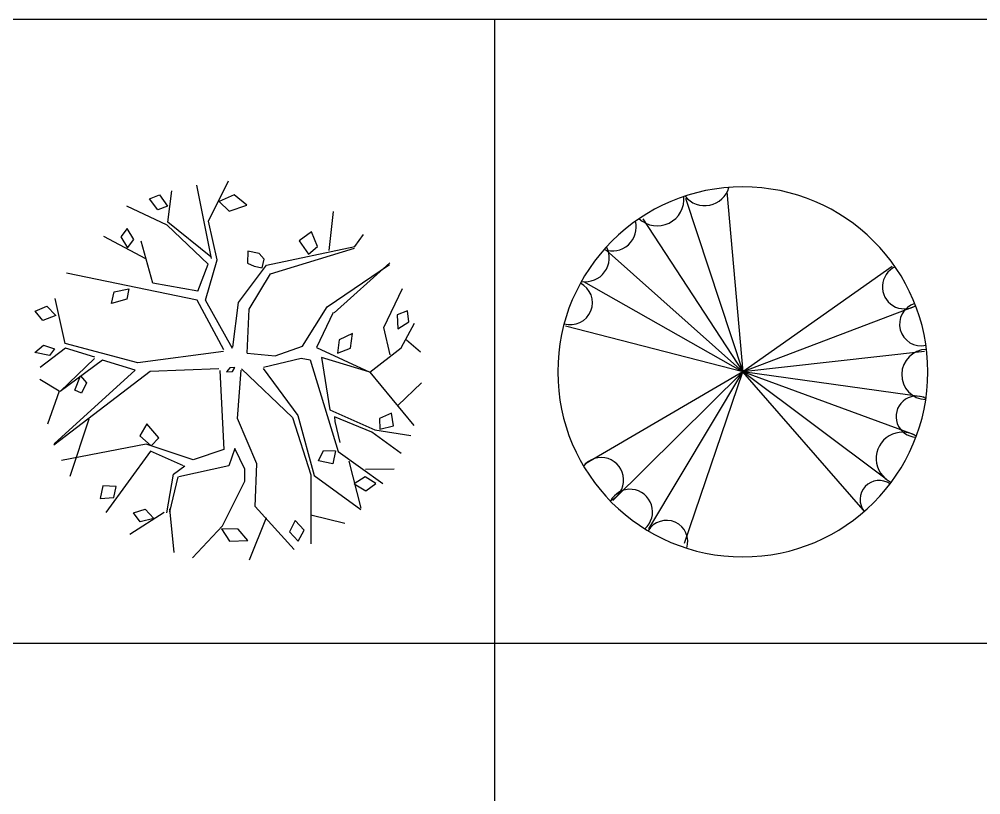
# Model space of a CAD drawing. Header units: millimetres. Extents: x -4017 to 59953, y -688 to 66564.
# Drawn here: x 12464 to 16194, y 44885 to 47895 of the extents above; entities that cross this region are included whole.
import ezdxf

# ---------------------------------------------------------------- set-up
doc = ezdxf.new("R2010")
doc.units = ezdxf.units.MM
doc.layers.add('www.cad-blocks.net', color=7, linetype='Continuous')

# ---------------------------------------------------------------- blocks, each defined once
blk = doc.blocks.new('A$C516926BB')
for p, q in [((0, 38.5194), (62.4121, 38.5194)), ((16.7665, 38.5194), (16.7665, 0)), ((0, 36.0983), (62.4121, 36.0983))]:
    blk.add_line(p, q)
blk = doc.blocks.new('A$C0380315D')
at = {"color": 0}
for p, q in [((0.6863, 1.1703), (0.6287, 1.4554)), ((0.6742, 1.3154), (0.7525, 1.4716)), ((0.516, 1.3121), (0.5316, 1.4336)), ((0.7733, 1.4176), (0.716, 1.3922)), ((0.8231, 1.3777), (0.7733, 1.4176)), ((0.4459, 1.4029), (0.4837, 1.4174)), ((0.4776, 1.3593), (0.4459, 1.4029)), ((0.4837, 1.4174), (0.5153, 1.3739)), ((0.716, 1.3922), (0.7546, 1.3546)), ((0.5137, 1.3007), (0.3573, 1.3743)), ((0.5153, 1.3739), (0.4776, 1.3593)), ((0.7546, 1.3546), (0.8231, 1.3777)), ((1.1422, 1.2018), (1.1592, 1.3528)), ((0.683, 1.1769), (0.516, 1.3121)), ((0.7085, 1.1658), (0.6742, 1.3154)), ((0.3585, 1.2871), (0.3346, 1.2549)), ((0.3846, 1.2446), (0.3585, 1.2871)), ((0.6727, 1.1493), (0.5137, 1.3007)), ((1.0742, 1.2744), (1.0265, 1.2396)), ((1.0974, 1.2177), (1.0742, 1.2744)), ((0.4311, 1.169), (0.2682, 1.2558)), ((0.3346, 1.2549), (0.3606, 1.2124)), ((0.3606, 1.2124), (0.3846, 1.2446)), ((0.4581, 1.0744), (0.4128, 1.2381)), ((1.0265, 1.2396), (1.0623, 1.1877)), ((1.2426, 1.2169), (1.2753, 1.2637)), ((0.8266, 1.1995), (0.8262, 1.1521)), ((0.8711, 1.1904), (0.8266, 1.1995)), ((0.8988, 1.1447), (1.2426, 1.2169)), ((0.9152, 1.1116), (1.2414, 1.2112)), ((1.0623, 1.1877), (1.0974, 1.2177)), ((0.6625, 1.0088), (0.7085, 1.1658)), ((0.8898, 1.1688), (0.8711, 1.1904)), ((0.8828, 1.1346), (0.8898, 1.1688)), ((0.6328, 1.0446), (0.6727, 1.1493)), ((0.7905, 1.0005), (0.8988, 1.1447)), ((0.8262, 1.1521), (0.8517, 1.1409)), ((0.8517, 1.1409), (0.8828, 1.1346)), ((1.1346, 0.9836), (1.3768, 1.1479)), ((1.3779, 1.1536), (1.1623, 0.9601)), ((0.6302, 1.0095), (0.1231, 1.1132)), ((0.8315, 0.9743), (0.9152, 1.1116)), ((0.3077, 1.0413), (0.3657, 1.0532)), ((0.3657, 1.0532), (0.3576, 1.0133)), ((0.6328, 1.0446), (0.4581, 1.0744)), ((1.3545, 0.9029), (1.4272, 1.0544)), ((0.1184, 0.8409), (0.0799, 1.0151)), ((0.2984, 0.9957), (0.3077, 1.0413)), ((0.3576, 1.0133), (0.2984, 0.9957)), ((0.7343, 0.8159), (0.6302, 1.0095)), ((0.7677, 0.821), (0.6625, 1.0088)), ((0.0015, 0.9658), (0.0473, 0.9861)), ((0.0473, 0.9861), (0.0815, 0.9494)), ((0.7689, 0.8267), (0.7905, 1.0005)), ((0.8244, 0.8034), (0.8315, 0.9743)), ((1.0385, 0.8309), (1.1346, 0.9836)), ((0.0312, 0.93), (0.0015, 0.9658)), ((0.0815, 0.9494), (0.0312, 0.93)), ((1.1578, 0.961), (1.0931, 0.8257)), ((1.4464, 0.9673), (1.4062, 0.9518)), ((1.4062, 0.9518), (1.409, 0.8977)), ((1.4516, 0.9247), (1.4464, 0.9673)), ((1.3791, 0.7969), (1.3545, 0.9029)), ((1.409, 0.8977), (1.4516, 0.9247)), ((1.4217, 0.8239), (1.4738, 0.9201)), ((1.2328, 0.8803), (1.1813, 0.8552)), ((1.2256, 0.8224), (1.2328, 0.8803)), ((0, 0.8057), (0.0337, 0.8345)), ((0.1194, 0.8229), (0.0206, 0.748)), ((0.0337, 0.8345), (0.077, 0.8197)), ((0.3996, 0.7656), (0.1184, 0.8409)), ((0.2327, 0.7878), (0.1194, 0.8229)), ((0.9335, 0.793), (1.0385, 0.8309)), ((1.0931, 0.8257), (1.3005, 0.7298)), ((1.1813, 0.8552), (1.1753, 0.803)), ((1.1753, 0.803), (1.2256, 0.8224)), ((1.3005, 0.7298), (1.4217, 0.8239)), ((1.442, 0.8553), (1.4973, 0.8084)), ((0.0578, 0.7939), (0, 0.8057)), ((0.077, 0.8197), (0.0578, 0.7939)), ((0.7331, 0.8102), (0.3996, 0.7656)), ((0.8244, 0.8034), (0.9335, 0.793)), ((0.8874, 0.749), (1.0336, 0.7844)), ((1.0336, 0.7844), (1.0692, 0.7771)), ((1.2961, 0.7307), (1.1128, 0.786)), ((1.1128, 0.786), (1.1454, 0.5833)), ((0.0989, 0.6548), (0.2315, 0.7821)), ((0.2626, 0.7758), (0.0989, 0.6548)), ((0.3893, 0.738), (0.2626, 0.7758)), ((0.776, 0.748), (0.757, 0.7459)), ((0.768, 0.7318), (0.776, 0.748)), ((1.0692, 0.7771), (1.1774, 0.4223)), ((0.4483, 0.7319), (0.0747, 0.4459)), ((0.0759, 0.4516), (0.3893, 0.738)), ((0.1551, 0.6604), (0.1778, 0.7151)), ((0.1778, 0.7151), (0.2013, 0.6881)), ((0.7146, 0.7427), (0.4483, 0.7319)), ((0.7179, 0.7361), (0.7341, 0.4298)), ((0.757, 0.7459), (0.7446, 0.7307)), ((0.7446, 0.7307), (0.768, 0.7318)), ((0.7864, 0.5498), (0.8015, 0.7368)), ((0.8027, 0.7425), (1.0003, 0.5536)), ((0.8862, 0.7433), (1.0205, 0.5614)), ((1.3005, 0.7298), (1.4713, 0.5226)), ((0.0944, 0.6557), (0.0202, 0.7006)), ((0.2013, 0.6881), (0.1814, 0.6476)), ((1.4085, 0.6008), (1.5007, 0.6889)), ((0.0944, 0.6557), (0.0498, 0.5282)), ((0.1814, 0.6476), (0.1551, 0.6604)), ((1.0205, 0.5614), (1.0841, 0.3285)), ((1.1454, 0.5833), (1.3196, 0.5061)), ((1.3837, 0.5702), (1.3379, 0.5499)), ((1.3922, 0.521), (1.3837, 0.5702)), ((0.1382, 0.326), (0.2115, 0.5486)), ((0.4352, 0.5289), (0.4083, 0.4824)), ((0.482, 0.4747), (0.4352, 0.5289)), ((0.8617, 0.374), (0.7864, 0.5498)), ((1.0003, 0.5536), (1.0707, 0.3313)), ((1.163, 0.556), (1.164, 0.5379)), ((1.3084, 0.4965), (1.163, 0.556)), ((1.164, 0.5379), (1.1844, 0.4565)), ((1.3379, 0.5499), (1.3386, 0.5082)), ((1.4213, 0.414), (1.3084, 0.4965)), ((1.3196, 0.5061), (1.4587, 0.4836)), ((1.3386, 0.5082), (1.3922, 0.521)), ((0.4323, 0.45), (0.1042, 0.3864)), ((0.4083, 0.4824), (0.4525, 0.4436)), ((0.6145, 0.3889), (0.4323, 0.45)), ((0.4525, 0.4436), (0.482, 0.4747)), ((0.4499, 0.4226), (0.2762, 0.1849)), ((0.5775, 0.3668), (0.4499, 0.4226)), ((0.7341, 0.4298), (0.6145, 0.3889)), ((0.7764, 0.433), (0.7535, 0.3664)), ((0.8158, 0.3537), (0.7764, 0.433)), ((1.1009, 0.3853), (1.1207, 0.4257)), ((1.1207, 0.4257), (1.1667, 0.4238)), ((1.1667, 0.4238), (1.1565, 0.3739)), ((1.1774, 0.4223), (1.3511, 0.2977)), ((0.8557, 0.2089), (0.8617, 0.374)), ((1.1565, 0.3739), (1.1009, 0.3853)), ((1.2667, 0.2021), (1.2205, 0.3838)), ((0.5382, 0.3333), (0.582, 0.3659)), ((0.7535, 0.3664), (0.5593, 0.323)), ((0.8154, 0.3063), (0.8158, 0.3537)), ((1.2837, 0.3531), (1.3951, 0.354)), ((0.5123, 0.1841), (0.5382, 0.3333)), ((0.5548, 0.3239), (0.5224, 0.188)), ((0.7291, 0.1338), (0.8154, 0.3063)), ((1.0707, 0.3313), (1.0716, 0.0638)), ((1.0841, 0.3285), (1.2655, 0.1964)), ((1.2823, 0.3236), (1.2397, 0.2967)), ((1.3233, 0.2974), (1.2823, 0.3236)), ((0.2645, 0.289), (0.2542, 0.2391)), ((0.3159, 0.2859), (0.2645, 0.289)), ((0.3072, 0.2431), (0.3159, 0.2859)), ((1.2397, 0.2967), (1.2852, 0.2696)), ((1.2852, 0.2696), (1.3233, 0.2974)), ((0.2542, 0.2391), (0.3072, 0.2431)), ((0.3837, 0.1837), (0.4284, 0.1983)), ((0.4284, 0.1983), (0.4626, 0.1616)), ((0.541, 0.0297), (0.5247, 0.1994)), ((1.0068, 0.0414), (0.8557, 0.2089)), ((0.502, 0.1847), (0.3687, 0.0991)), ((0.409, 0.1488), (0.3837, 0.1837)), ((0.4626, 0.1616), (0.409, 0.1488)), ((0.8976, 0.1647), (0.8315, 0)), ((1.0111, 0.1534), (0.9885, 0.1105)), ((1.0453, 0.1167), (1.0111, 0.1534)), ((1.0715, 0.1766), (1.2038, 0.1437)), ((0.6116, 0.0087), (0.7291, 0.1338)), ((0.7243, 0.1214), (0.7561, 0.0733)), ((0.7889, 0.1201), (0.7243, 0.1214)), ((0.8264, 0.0768), (0.7889, 0.1201)), ((1.0227, 0.0738), (1.0453, 0.1167)), ((0.7561, 0.0733), (0.8264, 0.0768)), ((0.9885, 0.1105), (1.0227, 0.0738))]:
    blk.add_line(p, q, dxfattribs=at)
blk = doc.blocks.new('A$C77E02E9D')
at = {"color": 0}
for p, q in [((0.4933, 1.3916), (0.7156, 0.7173)), ((0.6535, 1.416), (0.7156, 0.7173)), ((0.3272, 1.3116), (0.7156, 0.7173)), ((0.1857, 1.1899), (0.7156, 0.7173)), ((1.2956, 1.1268), (0.7156, 0.7173)), ((0.0981, 1.0678), (0.7156, 0.7173)), ((1.3792, 0.9697), (0.7156, 0.7173)), ((0.7156, 0.7173), (0.0283, 0.8953)), ((1.4211, 0.7968), (0.7156, 0.7173)), ((0.7156, 0.7173), (0.1025, 0.3594)), ((0.2107, 0.2181), (0.7156, 0.7173)), ((0.3508, 0.1083), (0.7156, 0.7173)), ((0.4896, 0.0527), (0.7156, 0.7173)), ((1.2721, 0.3005), (0.7156, 0.7173)), ((1.1821, 0.1821), (0.7156, 0.7173)), ((1.4187, 0.6188), (0.7156, 0.7173)), ((1.3822, 0.4731), (0.7156, 0.7173))]:
    blk.add_line(p, q, dxfattribs=at)
for centre, major_axis, start_param, end_param in [((0.7156, 0.7173), (0.7179, 0), -0.000001, 6.283184), ((0.568, 1.4603), (0.0691, 0.0691), 3.028845, 5.217339), ((0.3834, 1.3879), (-0.0734, 0.0734), 1.609497, 4.022789), ((0.2097, 1.2792), (0.0654, 0.0654), 3.57061, 5.749397), ((0.1047, 1.1597), (-0.0654, 0.0654), 2.189553, 4.410893), ((1.3425, 1.0474), (0.0604, 0.0604), 1.21941, 4.46227), ((0.0468, 0.9859), (-0.0604, 0.0604), 2.065737, 5.024616), ((1.4077, 0.9026), (-0.0595, 0.0595), -0.482985, 2.57679), ((1.4294, 0.707), (0.0689, 0.0689), 0.79729, 3.886077), ((1.3896, 0.544), (0.0562, 0.0562), 0.307359, 3.901557), ((1.3353, 0.381), (-0.0723, 0.0723), -1.33695, 1.913253), ((0.1663, 0.2977), (0.0616, 0.0616), 4.327547, 7.97268), ((1.2448, 0.2217), (0.0524, 0.0524), 0.180522, 3.026459), ((0.2785, 0.1746), (0.0616, 0.0616), 4.636179, 8.144957), ((0.4196, 0.0587), (0.0584, 0.0584), 5.183374, 8.109131)]:
    blk.add_ellipse(centre, major_axis=major_axis, ratio=1, start_param=start_param, end_param=end_param, dxfattribs=at)

msp = doc.modelspace()

# ---------------------------------------------------------------- block references
at = {"xscale": 1000, "yscale": 1000, "zscale": 1000}
for name, p in [('A$C0380315D', (12523.9, 45795.7)), ('A$C77E02E9D', (14555.6, 45809.1))]:
    msp.add_blockref(name, p, dxfattribs=at)
at = {"layer": 'www.cad-blocks.net', "color": 155, "true_color": 0x546d8e, "xscale": 1000, "yscale": 1000, "zscale": 1000}
msp.add_blockref('A$C516926BB', (-2458.7, 9375.6), dxfattribs=at)

doc.saveas('drawing.dxf')
